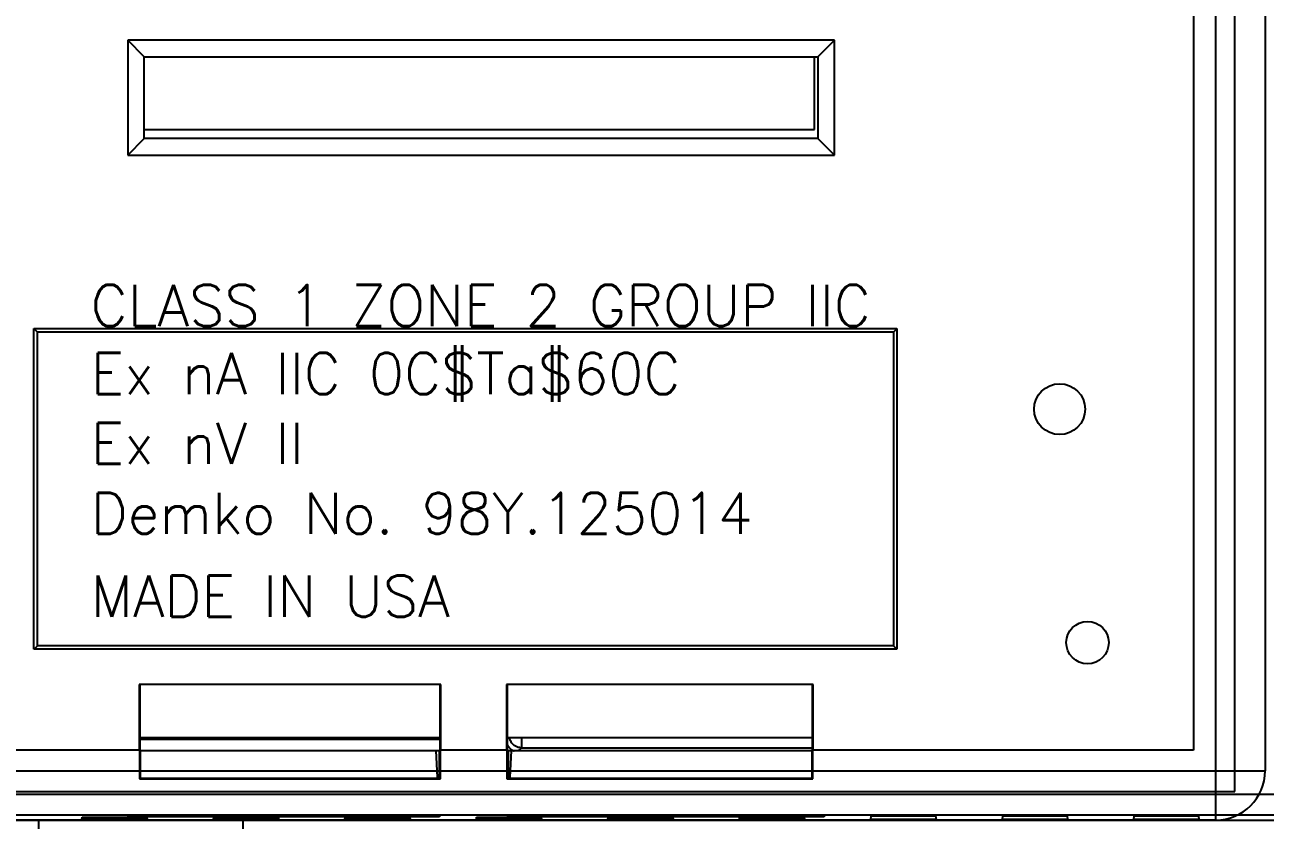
# Model space of a CAD drawing. Header units: inches. Extents: x -4 to 280, y -9 to 35.
# Drawn here: x 36.099 to 37.608, y 12.146 to 13.114 of the extents above; entities that cross this region are included whole.
import ezdxf

# ---------------------------------------------------------------- set-up
doc = ezdxf.new("R2010")
doc.units = ezdxf.units.IN
doc.header["$LTSCALE"] = 0.5
doc.header["$MEASUREMENT"] = 0
doc.layers.get('Defpoints').update_dxf_attribs({"color": 252})
for name, color, linetype in [('cpue05', 7, 'Continuous'), ('DATASM', 7, 'Continuous'), ('PS-COVER', 177, 'Continuous')]:
    doc.layers.add(name, color=color, linetype=linetype)
doc.styles.add('RomanS', font='romans.shx', dxfattribs={"width": 0.85})

# ---------------------------------------------------------------- blocks, each defined once
blk = doc.blocks.new('IC200CPUE05')
at = {"layer": 'cpue05', "linetype": 'Continuous'}
for p, q in [((-5.4462, -4.5097), (-5.4462, 0.4603)), ((-5.4962, 0.4103), (-5.4962, -4.4597)), ((-5.9333, -3.5957), (-6.7933, -3.5957)), ((-6.7933, -3.5957), (-6.7933, -3.7357)), ((-6.7732, -3.6159), (-6.7933, -3.5957)), ((-5.9535, -3.6159), (-5.9333, -3.5957)), ((-5.9333, -3.7357), (-5.9333, -3.5957)), ((-6.7732, -3.6159), (-5.9535, -3.6159)), ((-6.7732, -3.7155), (-6.7732, -3.6159)), ((-5.9575, -3.7044), (-5.9575, -3.6159)), ((-5.9535, -3.6159), (-5.9535, -3.7155)), ((-6.7732, -3.7044), (-5.9575, -3.7044)), ((-6.7933, -3.7357), (-6.7732, -3.7155)), ((-5.9535, -3.7155), (-6.7732, -3.7155)), ((-5.9333, -3.7357), (-5.9535, -3.7155)), ((-6.7933, -3.7357), (-5.9333, -3.7357)), ((-6.4123, -4.3797), (-6.7793, -4.3797)), ((-6.7793, -4.3797), (-6.7793, -4.4597)), ((-6.7786, -4.3804), (-6.7786, -4.4442)), ((-6.413, -4.4442), (-6.413, -4.3804)), ((-6.4123, -4.4597), (-6.4123, -4.3797)), ((-5.9593, -4.3797), (-6.3323, -4.3797)), ((-6.3323, -4.3797), (-6.3323, -4.4597)), ((-6.3316, -4.3804), (-6.3316, -4.4442)), ((-5.96, -4.4442), (-5.96, -4.3804)), ((-5.9593, -4.4597), (-5.9593, -4.3797)), ((-6.413, -4.4444), (-6.7786, -4.4444)), ((-6.413, -4.4464), (-6.7786, -4.4464)), ((-5.96, -4.4444), (-6.3316, -4.4444)), ((-6.3141, -4.4444), (-6.3141, -4.4567)), ((-6.7793, -4.4597), (-7.2462, -4.4597)), ((-6.7793, -4.4597), (-6.7789, -4.4597)), ((-6.7789, -4.4597), (-6.7789, -4.4943)), ((-6.7783, -4.4594), (-6.7785, -4.4592)), ((-6.7783, -4.4594), (-6.7783, -4.4937)), ((-6.418, -4.4605), (-6.7783, -4.4605)), ((-6.4145, -4.4605), (-6.418, -4.4605)), ((-6.4164, -4.4925), (-6.418, -4.4605)), ((-6.4132, -4.4592), (-6.4145, -4.4605)), ((-6.4145, -4.4605), (-6.4145, -4.4925)), ((-6.4127, -4.4943), (-6.4127, -4.4597)), ((-6.4127, -4.4597), (-6.4123, -4.4597)), ((-6.3323, -4.4597), (-6.4123, -4.4597)), ((-6.3323, -4.4597), (-6.3319, -4.4597)), ((-6.3319, -4.4597), (-6.3319, -4.4943)), ((-6.3301, -4.4605), (-6.3315, -4.4592)), ((-6.3301, -4.4925), (-6.3301, -4.4605)), ((-6.3266, -4.4605), (-6.3301, -4.4605)), ((-6.3266, -4.4605), (-6.3283, -4.4925)), ((-5.9603, -4.4605), (-6.3266, -4.4605)), ((-6.318, -4.4605), (-6.3141, -4.4567)), ((-6.3141, -4.4567), (-5.9601, -4.4567)), ((-5.9602, -4.4592), (-5.9603, -4.4594)), ((-5.9603, -4.4937), (-5.9603, -4.4594)), ((-5.9597, -4.4943), (-5.9597, -4.4597)), ((-5.9597, -4.4597), (-5.9593, -4.4597)), ((-5.4962, -4.4597), (-5.9593, -4.4597)), ((-6.7789, -4.4943), (-6.7783, -4.4937)), ((-6.7789, -4.4943), (-6.4127, -4.4943)), ((-6.7783, -4.4937), (-6.4163, -4.4937)), ((-6.4145, -4.4925), (-6.4164, -4.4925)), ((-6.4163, -4.4937), (-6.4164, -4.4925)), ((-6.4127, -4.4943), (-6.4145, -4.4925)), ((-6.3319, -4.4943), (-6.3301, -4.4925)), ((-6.3319, -4.4943), (-5.9597, -4.4943)), ((-6.3283, -4.4925), (-6.3301, -4.4925)), ((-6.3283, -4.4925), (-6.3284, -4.4937)), ((-6.3284, -4.4937), (-5.9603, -4.4937)), ((-5.9597, -4.4943), (-5.9603, -4.4937)), ((-7.2962, -4.5097), (-5.4462, -4.5097)), ((-3.1254, -4.5136), (-7.3004, -4.5136)), ((-3.1575, -4.5386), (-7.2954, -4.5386)), ((-6.849, -4.5438), (-6.8487, -4.5412)), ((-6.8487, -4.5412), (-6.77, -4.5412)), ((-6.7928, -4.5393), (-6.4139, -4.5393)), ((-6.7928, -4.5406), (-6.7928, -4.5393)), ((-6.4138, -4.5406), (-6.7928, -4.5406)), ((-6.77, -4.5412), (-6.7697, -4.5438)), ((-6.689, -4.5438), (-6.6887, -4.5412)), ((-6.6887, -4.5412), (-6.61, -4.5412)), ((-6.61, -4.5412), (-6.6097, -4.5438)), ((-6.529, -4.5438), (-6.5287, -4.5412)), ((-6.5287, -4.5412), (-6.45, -4.5412)), ((-6.45, -4.5412), (-6.4497, -4.5438)), ((-6.4139, -4.5393), (-6.4138, -4.5406)), ((-6.369, -4.5438), (-6.3687, -4.5412)), ((-6.3687, -4.5412), (-6.29, -4.5412)), ((-6.3308, -4.5393), (-5.9459, -4.5393)), ((-6.3308, -4.5406), (-6.3308, -4.5393)), ((-5.9458, -4.5406), (-6.3308, -4.5406)), ((-6.29, -4.5412), (-6.2897, -4.5438)), ((-6.209, -4.5438), (-6.2087, -4.5412)), ((-6.2087, -4.5412), (-6.13, -4.5412)), ((-6.13, -4.5412), (-6.1297, -4.5438)), ((-6.049, -4.5438), (-6.0487, -4.5412)), ((-6.0487, -4.5412), (-5.97, -4.5412)), ((-5.97, -4.5412), (-5.9697, -4.5438)), ((-5.9459, -4.5393), (-5.9458, -4.5406)), ((-5.889, -4.5438), (-5.8885, -4.5395)), ((-5.8885, -4.5395), (-5.8102, -4.5395)), ((-5.8102, -4.5395), (-5.8097, -4.5438)), ((-5.729, -4.5438), (-5.7285, -4.5395)), ((-5.7285, -4.5395), (-5.6502, -4.5395)), ((-5.6502, -4.5395), (-5.6497, -4.5438)), ((-5.569, -4.5438), (-5.5685, -4.5395)), ((-5.5685, -4.5395), (-5.4902, -4.5395)), ((-5.4902, -4.5395), (-5.4897, -4.5438)), ((-7.9773, -4.5447), (-3.1513, -4.5447)), ((-6.9013, -4.5918), (-6.9013, -4.5447)), ((-6.7697, -4.5438), (-6.849, -4.5438)), ((-6.6097, -4.5438), (-6.689, -4.5438)), ((-6.6533, -4.5447), (-6.6533, -4.5918)), ((-6.4497, -4.5438), (-6.529, -4.5438)), ((-6.2897, -4.5438), (-6.369, -4.5438)), ((-6.1297, -4.5438), (-6.209, -4.5438)), ((-5.9697, -4.5438), (-6.049, -4.5438)), ((-5.8097, -4.5438), (-5.889, -4.5438)), ((-5.6497, -4.5438), (-5.729, -4.5438)), ((-5.4897, -4.5438), (-5.569, -4.5438))]:
    blk.add_line(p, q, dxfattribs=at)
for points in [[(-6.7786, -4.4442), (-6.7786, -4.4457, 0.000209), (-6.7786, -4.4471, 0.000226), (-6.7786, -4.4486, 0.000238), (-6.7786, -4.4499, 0.000247), (-6.7786, -4.4512, 0.000258), (-6.7786, -4.4525, 0.000263), (-6.7786, -4.4536, 0.000322), (-6.7786, -4.4547, 0.000452), (-6.7786, -4.4557, 0.00043), (-6.7786, -4.4565, 0.000158), (-6.7786, -4.4573, 0.000796), (-6.7786, -4.4579, 0.002872), (-6.7785, -4.4586, 0.003695), (-6.7785, -4.4592, 0.003723)], [(-6.4132, -4.4592), (-6.4131, -4.4591, 0.058067), (-6.4131, -4.4588, 0.00881), (-6.4131, -4.4585, 0.003267), (-6.4131, -4.4579, 0.001725), (-6.4131, -4.4573, 0.001042), (-6.4131, -4.4565, 0.000697), (-6.4131, -4.4557, 0.000576), (-6.4131, -4.4547, 0.000535), (-6.4131, -4.4536, 0.00033), (-6.413, -4.4525, 0.000096), (-6.413, -4.4514, 0.000398), (-6.413, -4.4499, 0.000587), (-6.413, -4.4475, 0.000251), (-6.413, -4.4442, 0.000123)], [(-6.3316, -4.4442), (-6.3316, -4.4457, 0.000208), (-6.3316, -4.4471, 0.000225), (-6.3316, -4.4486, 0.000236), (-6.3316, -4.4499, 0.000246), (-6.3316, -4.4512, 0.000257), (-6.3316, -4.4525, 0.000262), (-6.3316, -4.4536, 0.00032), (-6.3316, -4.4547, 0.00045), (-6.3316, -4.4557, 0.000428), (-6.3316, -4.4565, 0.000157), (-6.3316, -4.4573, 0.000792), (-6.3316, -4.4579, 0.002857), (-6.3315, -4.4586, 0.003676), (-6.3315, -4.4592, 0.003705)], [(-6.3316, -4.4525), (-6.3314, -4.4529, 0.006379), (-6.3312, -4.4533, 0.006537), (-6.331, -4.4537, 0.006663), (-6.3308, -4.454, 0.006787), (-6.3306, -4.4544, 0.006743), (-6.3304, -4.4547, 0.006405), (-6.3301, -4.4551, 0.006235), (-6.3299, -4.4554, 0.006162), (-6.3297, -4.4557, 0.006134), (-6.3294, -4.456, 0.006109), (-6.3292, -4.4563, 0.006097), (-6.3289, -4.4566, 0.006052), (-6.3287, -4.4569, 0.006029), (-6.3284, -4.4571, 0.005982), (-6.3281, -4.4574, 0.005961), (-6.3278, -4.4576, 0.005923), (-6.3276, -4.4579, 0.005884), (-6.3273, -4.4581, 0.005807), (-6.327, -4.4583, 0.005822), (-6.3267, -4.4586, 0.005877), (-6.3264, -4.4588, 0.005711), (-6.3261, -4.459, 0.005335), (-6.3259, -4.4592, 0.005851), (-6.3256, -4.4594, 0.006931), (-6.3253, -4.4595, 0.005345), (-6.325, -4.4597, 0.001977), (-6.3247, -4.4598, 0.007402), (-6.3244, -4.46, 0.012733), (-6.3238, -4.4602, 0.006332), (-6.3231, -4.4605, 0.0034)], [(-6.3141, -4.4567), (-6.3157, -4.4566, -0.030103), (-6.3173, -4.4563, -0.025952), (-6.3189, -4.4559, -0.027068), (-6.3205, -4.4552, -0.034265), (-6.3221, -4.4543, -0.027836), (-6.3236, -4.4533, -0.012662), (-6.3248, -4.4523, -0.036999), (-6.3261, -4.4507, -0.063806), (-6.3274, -4.4481, -0.033063), (-6.3289, -4.4444, -0.017275)], [(-5.9602, -4.4592), (-5.9601, -4.4591, 0.058373), (-5.9601, -4.4588, 0.00886), (-5.9601, -4.4585, 0.003284), (-5.9601, -4.4579, 0.001733), (-5.9601, -4.4573, 0.001046), (-5.9601, -4.4565, 0.000699), (-5.9601, -4.4557, 0.000577), (-5.9601, -4.4547, 0.000534), (-5.9601, -4.4536, 0.00033), (-5.96, -4.4525, 0.000097), (-5.96, -4.4514, 0.000396), (-5.96, -4.4499, 0.000582), (-5.96, -4.4475, 0.000249), (-5.96, -4.4442, 0.000122)]]:
    blk.add_lwpolyline(points, format="xyb", dxfattribs=at)
blk.add_lwpolyline([(-6.4773, -4.5448), (-6.4773, -4.5448), (-6.4773, -4.5448), (-6.4773, -4.5448), (-6.4773, -4.5447), (-6.4773, -4.5447), (-6.4773, -4.5447)], dxfattribs=at)
blk.add_circle((-5.6593, -4.0447), 0.031, dxfattribs=at)
at = {"layer": 'Defpoints', "color": 0, "linetype": 'ByBlock'}
for p in [(-5.6593, -4.0447), (-5.4093, -4.4817)]:
    blk.add_point(p, dxfattribs=at)
at = {"layer": 'DATASM', "style": 'RomanS'}
for s, p in [('CLASS 1 ZONE 2 GROUP IIC', (-6.8384, -3.9436)), ('Ex nA IIC 0C$Ta$60C', (-6.8384, -4.0263)), ('Ex nV II', (-6.8384, -4.1113)), ('Demko No. 98Y.125014', (-6.8384, -4.1963)), ('MADE IN USA', (-6.8384, -4.2972))]:
    blk.add_text(s, height=0.05, dxfattribs=at).set_placement(p)
blk = doc.blocks.new('IC200PWR002')
at = {"layer": 'PS-COVER', "linetype": 'Continuous'}
for p, q in [((-2.3267, -5.033, -0.688), (-2.3267, -3.973, -0.688)), ((-2.2667, -3.9699, -0.688), (-2.2667, -5.033, -0.688)), ((-3.7647, -4.885, -0.688), (-3.7647, -4.495, -0.688)), ((-3.7647, -4.495, -0.688), (-2.7147, -4.495, -0.688)), ((-3.7605, -4.4992, -0.688), (-3.7647, -4.495, -0.688)), ((-2.7147, -4.495, -0.688), (-2.7189, -4.4992, -0.688)), ((-2.7147, -4.495, -0.688), (-2.7147, -4.885, -0.688)), ((-3.7605, -4.8808, -0.688), (-3.7605, -4.4992, -0.688)), ((-2.7189, -4.4992, -0.688), (-3.7605, -4.4992, -0.688)), ((-2.7189, -4.4992, -0.688), (-2.7189, -4.8808, -0.688)), ((-3.7647, -4.885, -0.688), (-3.7605, -4.8808, -0.688)), ((-2.7147, -4.885, -0.688), (-3.7647, -4.885, -0.688)), ((-2.7189, -4.8808, -0.688), (-3.7605, -4.8808, -0.688)), ((-2.7147, -4.885, -0.688), (-2.7189, -4.8808, -0.688)), ((-4.1267, -5.033, -0.688), (-2.3267, -5.033, -0.688)), ((-2.3267, -5.033, -0.688), (-2.2667, -5.033, -0.688)), ((-2.3267, -5.093, -0.688), (-2.3267, -5.033, -0.688)), ((-2.3267, -5.093, -0.688), (-4.1267, -5.093, -0.688))]:
    blk.add_line(p, q, dxfattribs=at)
blk.add_circle((-2.4827, -4.877, -0.688), 0.0258, dxfattribs=at)
blk.add_arc((-2.3267, -5.033, -0.688), 0.06, 270, 0, dxfattribs=at)

msp = doc.modelspace()

# ---------------------------------------------------------------- block references
for name, p in [('IC200CPUE05', (43.01706, 16.69081)), ('IC200PWR002', (39.87442, 17.23912, 0.688))]:
    msp.add_blockref(name, p)

doc.saveas('drawing.dxf')
